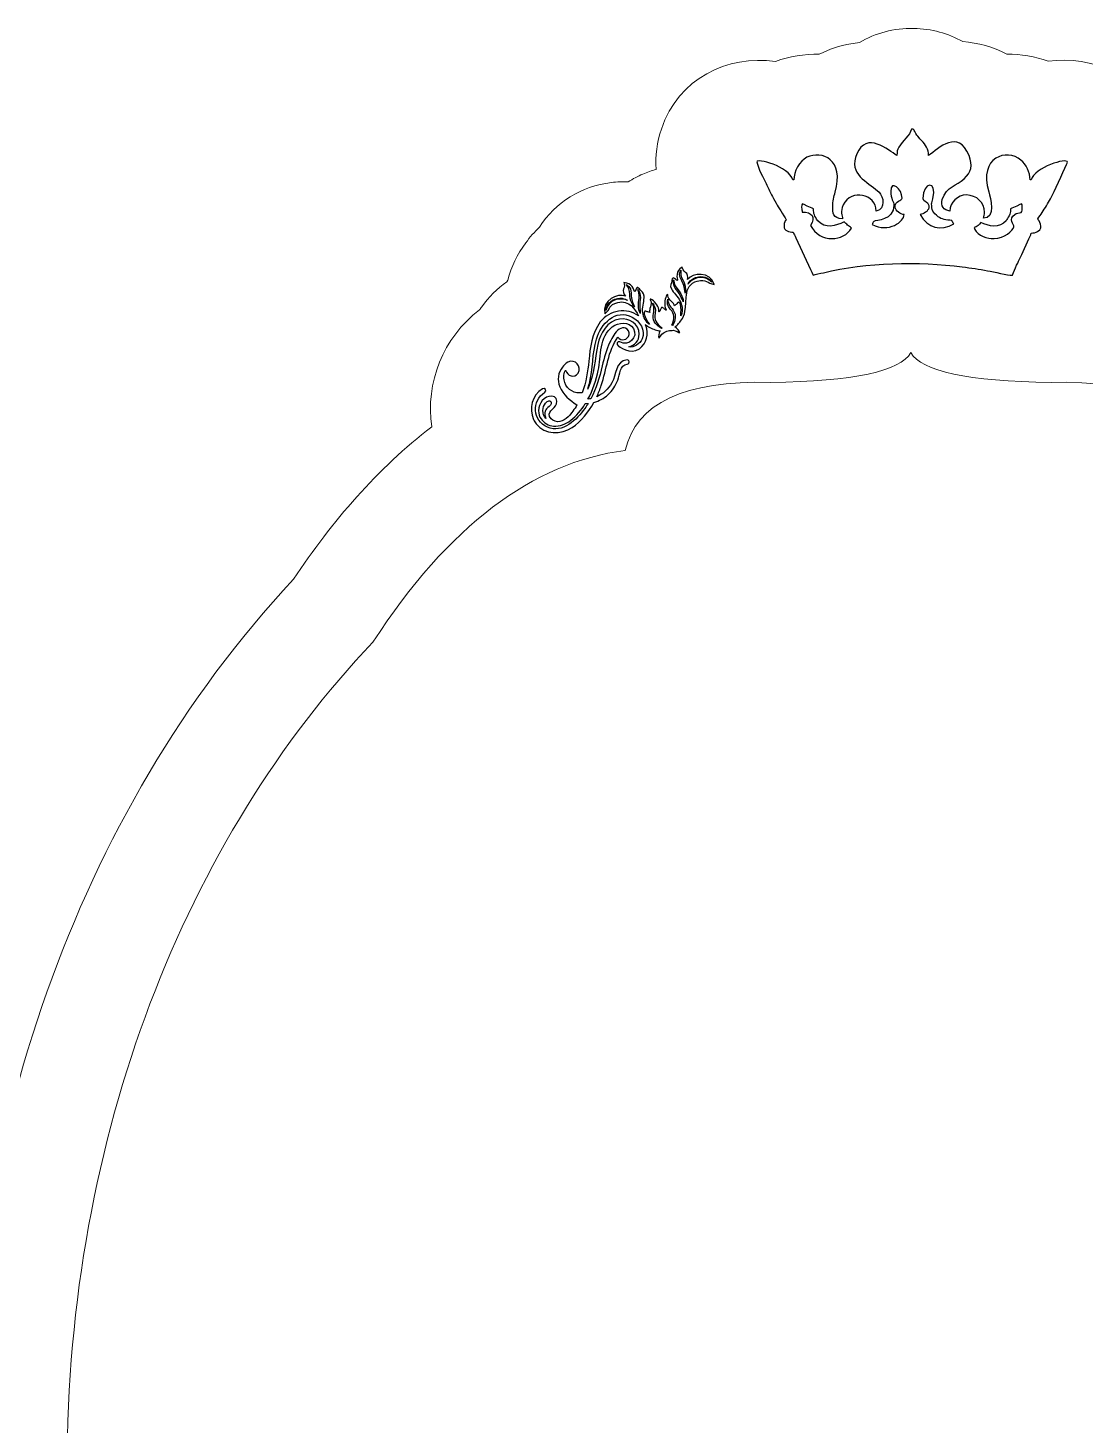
# Model space of a CAD drawing. Header units: millimetres. Extents: x -958 to 970, y -703 to 703.
# Drawn here: x -595.7 to -386.1, y 425.9 to 703 of the extents above; entities that cross this region are included whole.
import ezdxf

# ---------------------------------------------------------------- set-up
doc = ezdxf.new("R2010")
doc.units = ezdxf.units.MM
doc.header["$MEASUREMENT"] = 0
doc.layers.add('Camada 1', color=7, linetype='Continuous')

msp = doc.modelspace()

# ---------------------------------------------------------------- linework, layer by layer
at = {"layer": 'Camada 1', "color": 250, "lineweight": 9}
msp.add_open_spline([(-369.5675, 676.3419), (-369.5675, 679.3761), (-370.2511, 682.3744), (-371.5682, 685.1083), (-371.5682, 685.1083), (-375.7132, 693.7123), (-384.518, 697.5441), (-393.3531, 696.3727), (-393.3531, 696.3727), (-395.9829, 697.3136), (-398.7722, 697.8021), (-401.585, 697.7992), (-401.585, 697.7992), (-404.2882, 699.221), (-407.2438, 700.064), (-410.298, 700.2931), (-410.298, 700.2931), (-413.193, 701.9126), (-416.5137, 702.8288), (-420.0494, 702.9074), (-420.0494, 702.9074), (-423.9742, 702.9945), (-427.6673, 701.9761), (-430.8079, 700.1008), (-430.8079, 700.1008), (-431.3608, 700.0421), (-431.9223, 699.9633), (-432.4931, 699.8635), (-432.4931, 699.8635), (-434.7286, 699.4727), (-436.8305, 698.7658), (-438.7659, 697.7873), (-438.7659, 697.7873), (-441.7189, 697.8394), (-444.6771, 697.3587), (-447.4647, 696.3668), (-447.4647, 696.3668), (-457.0694, 697.6423), (-466.6677, 693.0106), (-470.0966, 682.9402), (-470.0966, 682.9402), (-470.9759, 680.3577), (-471.3167, 677.6306), (-471.1092, 674.9275), (-471.1092, 674.9275), (-471.9979, 674.6822), (-472.8829, 674.3742), (-473.7607, 674.003), (-473.7607, 674.003), (-474.7747, 673.5742), (-475.753, 673.0598), (-476.687, 672.4709), (-476.687, 672.4709), (-477.7894, 672.5141), (-478.8926, 672.4706), (-479.9835, 672.3353), (-479.9835, 672.3353), (-486.0485, 671.5828), (-491.0754, 668.43), (-494.259, 663.4689), (-494.259, 663.4689), (-495.2504, 662.5314), (-496.1643, 661.5017), (-496.9839, 660.3861), (-496.9839, 660.3861), (-498.6464, 658.1231), (-499.8507, 655.6091), (-500.5732, 652.9729), (-500.5732, 652.9729), (-500.5732, 652.9729), (-500.7471, 652.644), (-500.7471, 652.644), (-500.7471, 652.644), (-502.6476, 651.2585), (-504.3241, 649.5851), (-505.72, 647.6814), (-505.72, 647.6814), (-505.8722, 647.481), (-506.0209, 647.2786), (-506.166, 647.0743), (-506.166, 647.0743), (-513.4087, 641.5352), (-516.901, 632.6186), (-515.6378, 623.8618), (-515.6378, 623.8618), (-526.3763, 615.6974), (-535.439, 605.053), (-543.0437, 593.6354), (-543.0437, 593.6354), (-586.9197, 546.6562), (-607.9472, 481.0162), (-607.9472, 417.4467), (-607.9472, 417.4467), (-607.9472, 335.3991), (-572.0964, 286.9497), (-643.6089, 209.1691), (-643.6089, 209.1691), (-644.0917, 208.644), (-644.5773, 208.1222), (-645.0658, 207.6037), (-645.0658, 207.6037), (-698.8858, 173.1726), (-761.6648, 155.378), (-825.5472, 156.4467), (-825.5472, 156.4467), (-825.5472, 156.4467), (-825.5472, 148.2175), (-825.5472, 148.2175), (-825.5472, 148.2175), (-840.8712, 138.5012), (-851.6126, 116.7991), (-854.9917, 98.7461), (-854.9917, 98.7461), (-859.9591, 72.202), (-845.6677, 50.5786), (-836.4491, 26.7588), (-836.4491, 26.7588), (-816.9107, -23.7276), (-809.8025, -63.3314), (-815.1236, -92.0538), (-815.1236, -92.0538), (-818.1042, -108.1426), (-826.4255, -119.287), (-829.2031, -136.2076), (-829.2031, -136.2076), (-831.6355, -151.0264), (-830.8139, -167.4188), (-826.7381, -185.3841), (-826.7381, -185.3841), (-826.1857, -187.8215), (-825.2687, -190.7228), (-824.5893, -193.4698), (-824.5893, -193.4698), (-822.9234, -200.2034), (-824.0216, -202.5325), (-825.799, -209.1198), (-825.799, -209.1198), (-826.1272, -210.3359), (-826.4444, -211.507), (-826.6889, -212.5865), (-826.6889, -212.5865), (-830.7645, -230.5516), (-831.5861, -246.9442), (-829.1538, -261.763), (-829.1538, -261.763), (-826.3763, -278.6836), (-818.0253, -289.8226), (-815.0743, -305.9169), (-815.0743, -305.9169), (-809.7712, -334.8353), (-799.3298, -365.3297), (-818.7078, -413.672), (-818.7078, -413.672), (-824.165, -427.2859), (-843.9918, -452.4058), (-858.944, -476.3534), (-858.944, -476.3534), (-879.3514, -509.039), (-887.4871, -546.9063), (-844.836, -566.999), (-844.836, -566.999), (-843.4724, -567.6414), (-841.2533, -568.4309), (-838.3694, -569.0226), (-838.3694, -569.0226), (-838.3694, -569.0226), (-820.6708, -569.0226), (-820.6708, -569.0226), (-820.6708, -569.0226), (-804.462, -565.8743), (-783.4985, -553.1394), (-766.7111, -514.6646), (-766.7111, -514.6646), (-742.3661, -447.7868), (-734.5491, -360.8887), (-743.2595, -253.9704), (-743.2595, -253.9704), (-745.1186, -231.1412), (-746.7593, -211.3109), (-745.8449, -188.02), (-745.8449, -188.02), (-745.1482, -170.2844), (-743.4477, -151.7402), (-740.7475, -135.7295), (-740.7475, -135.7295), (-734.6239, -99.4156), (-726.9609, -82.9688), (-729.4726, -42.048), (-729.4726, -42.048), (-730.9421, -18.109), (-735.2182, 7.0376), (-741.3188, 32.4467), (-741.3188, 32.4467), (-741.3188, 32.4467), (-725.5472, 32.4467), (-725.5472, 32.4467), (-725.5472, 32.4467), (-725.5472, 32.4467), (-725.5472, 38.4467), (-725.5472, 38.4467), (-725.5472, 38.4467), (-725.5472, 38.4467), (-695.5472, 38.4467), (-695.5472, 38.4467), (-695.5472, 38.4467), (-695.5472, 38.4467), (-695.5472, 32.4467), (-695.5472, 32.4467), (-695.5472, 32.4467), (-695.5472, 32.4467), (-573.0472, 32.4467), (-573.0472, 32.4467), (-573.0472, 32.4467), (-573.0472, 32.4467), (-573.0472, 38.4467), (-573.0472, 38.4467), (-573.0472, 38.4467), (-573.0472, 38.4467), (-543.0472, 38.4467), (-543.0472, 38.4467), (-543.0472, 38.4467), (-543.0472, 38.4467), (-543.0472, 32.4467), (-543.0472, 32.4467), (-543.0472, 32.4467), (-543.0472, 32.4467), (-298.0472, 32.4467), (-298.0472, 32.4467), (-298.0472, 32.4467), (-298.0472, 32.4467), (-298.0472, 38.4467), (-298.0472, 38.4467), (-298.0472, 38.4467), (-298.0472, 38.4467), (-268.0472, 38.4467), (-268.0472, 38.4467), (-268.0472, 38.4467), (-268.0472, 38.4467), (-268.0472, 32.4467), (-268.0472, 32.4467), (-268.0472, 32.4467), (-268.0472, 32.4467), (-145.5472, 32.4467), (-145.5472, 32.4467), (-145.5472, 32.4467), (-145.5472, 32.4467), (-145.5472, 38.4467), (-145.5472, 38.4467), (-145.5472, 38.4467), (-145.5472, 38.4467), (-115.5472, 38.4467), (-115.5472, 38.4467), (-115.5472, 38.4467), (-115.5472, 38.4467), (-115.5472, 32.4467), (-115.5472, 32.4467), (-115.5472, 32.4467), (-115.5472, 32.4467), (-99.7756, 32.4467), (-99.7756, 32.4467), (-99.7756, 32.4467), (-105.8762, 7.0376), (-110.1523, -18.109), (-111.6218, -42.048), (-111.6218, -42.048), (-114.1335, -82.9688), (-106.4705, -99.4156), (-100.3469, -135.7295), (-100.3469, -135.7295), (-97.6467, -151.7402), (-95.9462, -170.2844), (-95.2495, -188.02), (-95.2495, -188.02), (-94.3351, -211.3109), (-95.9758, -231.1412), (-97.8349, -253.9704), (-97.8349, -253.9704), (-106.5453, -360.8887), (-98.7283, -447.7868), (-74.3833, -514.6646), (-74.3833, -514.6646), (-45.6459, -580.5272), (-4.6712, -570.9621), (3.7416, -566.999), (3.7416, -566.999), (46.3927, -546.9063), (38.257, -509.039), (17.8496, -476.3534), (17.8496, -476.3534), (2.8974, -452.4058), (-16.9294, -427.2859), (-22.3866, -413.672), (-22.3866, -413.672), (-41.7646, -365.3297), (-31.3232, -334.8353), (-26.0201, -305.9169), (-26.0201, -305.9169), (-23.0691, -289.8226), (-14.7181, -278.6836), (-11.9406, -261.763), (-11.9406, -261.763), (-9.5083, -246.9442), (-10.3299, -230.5516), (-14.4055, -212.5865), (-14.4055, -212.5865), (-14.65, -211.507), (-14.9672, -210.3359), (-15.2954, -209.1198), (-15.2954, -209.1198), (-17.0728, -202.5325), (-18.171, -200.2034), (-16.5051, -193.4698), (-16.5051, -193.4698), (-15.8257, -190.7228), (-14.9087, -187.8215), (-14.3563, -185.3841), (-14.3563, -185.3841), (-10.2805, -167.4188), (-9.4589, -151.0264), (-11.8913, -136.2076), (-11.8913, -136.2076), (-14.6689, -119.287), (-22.9902, -108.1426), (-25.9708, -92.0538), (-25.9708, -92.0538), (-31.2919, -63.3314), (-24.1837, -23.7276), (-4.6453, 26.7588), (-4.6453, 26.7588), (4.5733, 50.5786), (18.8647, 72.202), (13.8973, 98.7461), (13.8973, 98.7461), (10.5182, 116.7991), (-0.2232, 138.5012), (-15.5472, 148.2175), (-15.5472, 148.2175), (-15.5472, 148.2175), (-15.5472, 156.4467), (-15.5472, 156.4467), (-15.5472, 156.4467), (-80.4123, 155.3616), (-144.1164, 173.7243), (-198.4517, 209.1691), (-198.4517, 209.1691), (-270.7355, 287.7888), (-233.1472, 334.9085), (-233.1472, 417.4467), (-233.1472, 417.4467), (-233.1472, 481.1996), (-254.3023, 547.0541), (-298.4419, 594.0532), (-298.4419, 594.0532), (-306.0917, 605.4667), (-315.2066, 616.0831), (-326.0035, 624.1901), (-326.0035, 624.1901), (-324.8733, 632.8409), (-328.3682, 641.6044), (-335.5204, 647.0743), (-335.5204, 647.0743), (-335.6655, 647.2786), (-335.8142, 647.481), (-335.9664, 647.6814), (-335.9664, 647.6814), (-337.3623, 649.5851), (-339.0388, 651.2585), (-340.9393, 652.644), (-340.9393, 652.644), (-340.9393, 652.644), (-341.1076, 652.9626), (-341.1076, 652.9626), (-341.1076, 652.9626), (-342.1944, 656.926), (-344.3595, 660.5685), (-347.4352, 663.481), (-347.4352, 663.481), (-350.6191, 668.4351), (-355.6428, 671.5834), (-361.7029, 672.3353), (-361.7029, 672.3353), (-362.7938, 672.4706), (-363.897, 672.5141), (-364.9994, 672.4709), (-364.9994, 672.4709), (-365.9334, 673.0598), (-366.9117, 673.5742), (-367.9257, 674.003), (-367.9257, 674.003), (-368.4943, 674.2434), (-369.0659, 674.4574), (-369.6396, 674.6449), (-369.6396, 674.6449), (-369.5892, 675.2302), (-369.5675, 675.7445), (-369.5675, 676.3419)], degree=3, knots=[0, 0, 0, 0, 0.01, 0.01, 0.01, 0.01, 0.02, 0.02, 0.02, 0.02, 0.03, 0.03, 0.03, 0.03, 0.04, 0.04, 0.04, 0.04, 0.05, 0.05, 0.05, 0.05, 0.06, 0.06, 0.06, 0.06, 0.07, 0.07, 0.07, 0.07, 0.08, 0.08, 0.08, 0.08, 0.09, 0.09, 0.09, 0.09, 0.1, 0.1, 0.1, 0.1, 0.11, 0.11, 0.11, 0.11, 0.12, 0.12, 0.12, 0.12, 0.13, 0.13, 0.13, 0.13, 0.14, 0.14, 0.14, 0.14, 0.15, 0.15, 0.15, 0.15, 0.16, 0.16, 0.16, 0.16, 0.17, 0.17, 0.17, 0.17, 0.18, 0.18, 0.18, 0.18, 0.19, 0.19, 0.19, 0.19, 0.2, 0.2, 0.2, 0.2, 0.21, 0.21, 0.21, 0.21, 0.22, 0.22, 0.22, 0.22, 0.23, 0.23, 0.23, 0.23, 0.24, 0.24, 0.24, 0.24, 0.25, 0.25, 0.25, 0.25, 0.26, 0.26, 0.26, 0.26, 0.27, 0.27, 0.27, 0.27, 0.28, 0.28, 0.28, 0.28, 0.29, 0.29, 0.29, 0.29, 0.3, 0.3, 0.3, 0.3, 0.31, 0.31, 0.31, 0.31, 0.32, 0.32, 0.32, 0.32, 0.33, 0.33, 0.33, 0.33, 0.34, 0.34, 0.34, 0.34, 0.35, 0.35, 0.35, 0.35, 0.36, 0.36, 0.36, 0.36, 0.37, 0.37, 0.37, 0.37, 0.38, 0.38, 0.38, 0.38, 0.39, 0.39, 0.39, 0.39, 0.4, 0.4, 0.4, 0.4, 0.41, 0.41, 0.41, 0.41, 0.42, 0.42, 0.42, 0.42, 0.43, 0.43, 0.43, 0.43, 0.44, 0.44, 0.44, 0.44, 0.45, 0.45, 0.45, 0.45, 0.46, 0.46, 0.46, 0.46, 0.47, 0.47, 0.47, 0.47, 0.48, 0.48, 0.48, 0.48, 0.49, 0.49, 0.49, 0.49, 0.5, 0.5, 0.5, 0.5, 0.51, 0.51, 0.51, 0.51, 0.52, 0.52, 0.52, 0.52, 0.53, 0.53, 0.53, 0.53, 0.54, 0.54, 0.54, 0.54, 0.55, 0.55, 0.55, 0.55, 0.56, 0.56, 0.56, 0.56, 0.57, 0.57, 0.57, 0.57, 0.58, 0.58, 0.58, 0.58, 0.59, 0.59, 0.59, 0.59, 0.6, 0.6, 0.6, 0.6, 0.61, 0.61, 0.61, 0.61, 0.62, 0.62, 0.62, 0.62, 0.63, 0.63, 0.63, 0.63, 0.64, 0.64, 0.64, 0.64, 0.65, 0.65, 0.65, 0.65, 0.66, 0.66, 0.66, 0.66, 0.67, 0.67, 0.67, 0.67, 0.68, 0.68, 0.68, 0.68, 0.69, 0.69, 0.69, 0.69, 0.7, 0.7, 0.7, 0.7, 0.71, 0.71, 0.71, 0.71, 0.72, 0.72, 0.72, 0.72, 0.73, 0.73, 0.73, 0.73, 0.74, 0.74, 0.74, 0.74, 0.75, 0.75, 0.75, 0.75, 0.76, 0.76, 0.76, 0.76, 0.77, 0.77, 0.77, 0.77, 0.78, 0.78, 0.78, 0.78, 0.79, 0.79, 0.79, 0.79, 0.8, 0.8, 0.8, 0.8, 0.81, 0.81, 0.81, 0.81, 0.82, 0.82, 0.82, 0.82, 0.83, 0.83, 0.83, 0.83, 0.84, 0.84, 0.84, 0.84, 0.85, 0.85, 0.85, 0.85, 0.86, 0.86, 0.86, 0.86, 0.87, 0.87, 0.87, 0.87, 0.88, 0.88, 0.88, 0.88, 0.89, 0.89, 0.89, 0.89, 0.9, 0.9, 0.9, 0.9, 0.91, 0.91, 0.91, 0.91, 0.92, 0.92, 0.92, 0.92, 0.93, 0.93, 0.93, 0.93, 0.94, 0.94, 0.94, 0.94, 0.95, 0.95, 0.95, 0.95, 0.96, 0.96, 0.96, 0.96, 0.97, 0.97, 0.97, 0.97, 0.98, 0.98, 0.98, 0.98, 1, 1, 1, 1], dxfattribs=at)
at = {"layer": 'Camada 1', "color": 114}
for points, knots in [([(-389.5675, 676.3419), (-389.5791, 676.2142), (-389.6183, 676.1233), (-389.7344, 675.8871), (-389.7344, 675.8871), (-390.5562, 674.2155), (-392.0974, 670.5065), (-392.9382, 669.1248), (-392.9382, 669.1248), (-393.2149, 668.67), (-393.45, 668.2233), (-393.7125, 667.7414), (-393.7125, 667.7414), (-394.2849, 666.6907), (-394.8264, 666.0299), (-395.4239, 665.1376), (-395.4239, 665.1376), (-395.3238, 664.7627), (-394.0819, 663.4938), (-395.4626, 662.6077), (-395.4626, 662.6077), (-395.8182, 662.3795), (-396.3282, 662.3613), (-396.7596, 662.2608), (-396.7596, 662.2608), (-396.7966, 661.8163), (-397.0265, 661.5395), (-397.2062, 661.1662), (-397.2062, 661.1662), (-397.2062, 661.1662), (-398.6234, 658.0627), (-398.6234, 658.0627), (-398.6234, 658.0627), (-398.7702, 657.7001), (-398.9631, 657.3753), (-399.1214, 657.0195), (-399.1214, 657.0195), (-399.3557, 656.4928), (-400.4281, 654.3023), (-400.4584, 653.9385), (-400.4584, 653.9385), (-401.3779, 653.9385), (-404.1656, 654.642), (-405.4035, 654.8498), (-405.4035, 654.8498), (-407.0795, 655.1312), (-408.6501, 655.3838), (-410.4056, 655.6014), (-410.4056, 655.6014), (-419.0286, 656.6702), (-429.4647, 656.5914), (-437.9601, 654.4523), (-437.9601, 654.4523), (-438.4288, 654.3343), (-439.6709, 654.1036), (-440.0149, 653.9385), (-440.0149, 653.9385), (-440.1073, 654.3351), (-440.365, 654.7147), (-440.5142, 655.0831), (-440.5142, 655.0831), (-440.5142, 655.0831), (-443.4488, 661.3954), (-443.4488, 661.3954), (-443.4488, 661.3954), (-443.6197, 661.8091), (-443.8193, 662.0377), (-443.9191, 662.4662), (-443.9191, 662.4662), (-444.7226, 662.4662), (-445.7685, 662.7632), (-445.7685, 663.6992), (-445.7685, 663.6992), (-445.7685, 665.3913), (-444.8176, 664.3017), (-445.7898, 665.7328), (-445.7898, 665.7328), (-446.8075, 667.2309), (-447.0266, 667.7576), (-447.8828, 669.1879), (-447.8828, 669.1879), (-448.4169, 670.0801), (-448.8615, 671.2262), (-449.3303, 672.1585), (-449.3303, 672.1585), (-449.7949, 673.0826), (-450.9208, 675.2399), (-451.1662, 676.4455), (-451.1662, 676.4455), (-451.3055, 677.1303), (-444.7652, 675.6264), (-444.0219, 672.8434), (-444.0219, 672.8434), (-444.0219, 672.8434), (-443.8164, 672.8434), (-443.8164, 672.8434), (-443.8164, 672.8434), (-443.8164, 674.4929), (-442.7364, 676.576), (-441.2152, 677.3315), (-441.2152, 677.3315), (-438.2718, 678.7936), (-433.7203, 676.9082), (-435.6332, 670.4139), (-435.6332, 670.4139), (-435.8495, 669.6795), (-436.1106, 668.4805), (-436.1106, 667.6034), (-436.1106, 667.6034), (-436.1106, 666.3435), (-436.0881, 665.1806), (-434.1585, 665.1376), (-434.1585, 665.1376), (-434.1735, 665.8134), (-434.6665, 666.5191), (-434.0251, 667.8811), (-434.0251, 667.8811), (-432.4644, 671.1952), (-427.4801, 670.028), (-427.4801, 666.6788), (-427.4801, 666.6788), (-425.5288, 667.1333), (-426.0452, 669.5266), (-426.9216, 670.4223), (-426.9216, 670.4223), (-426.9364, 670.4374), (-426.959, 670.4578), (-426.9742, 670.4724), (-426.9742, 670.4724), (-426.9742, 670.4724), (-427.2466, 670.7138), (-427.2466, 670.7138), (-427.2466, 670.7138), (-429.1015, 672.4464), (-433.0901, 673.9196), (-431.328, 678.0269), (-431.328, 678.0269), (-429.3936, 682.5354), (-425.0917, 678.8251), (-423.3703, 677.6723), (-423.3703, 677.6723), (-423.3703, 678.4878), (-423.3044, 678.8025), (-422.9942, 679.3511), (-422.9942, 679.3511), (-422.2714, 680.6295), (-420.7874, 681.6509), (-420.4935, 682.9123), (-420.4935, 682.9123), (-419.9712, 682.9007), (-420.018, 682.822), (-419.8387, 682.4369), (-419.8387, 682.4369), (-419.5388, 681.7929), (-419.3516, 681.6924), (-418.938, 681.18), (-418.938, 681.18), (-418.737, 680.9311), (-418.7107, 680.8673), (-418.4649, 680.6256), (-418.4649, 680.6256), (-417.6446, 679.819), (-417.1029, 678.9371), (-417.1029, 677.6723), (-417.1029, 677.6723), (-415.1154, 679.1286), (-411.1855, 682.9825), (-409.072, 677.6893), (-409.072, 677.6893), (-408.2885, 675.7273), (-408.6496, 674.3717), (-410.0376, 673.0728), (-410.0376, 673.0728), (-411.508, 671.6968), (-413.5301, 671.5858), (-414.3697, 668.9786), (-414.3697, 668.9786), (-414.7826, 667.6967), (-414.0464, 666.775), (-412.8905, 666.6788), (-412.8905, 666.6788), (-412.8905, 668.365), (-411.2928, 669.8638), (-409.6026, 669.8638), (-409.6026, 669.8638), (-407.5332, 669.8638), (-406.0066, 668.288), (-406.0066, 666.4733), (-406.0066, 666.4733), (-406.0066, 666.0247), (-406.1763, 665.6703), (-406.2121, 665.2403), (-406.2121, 665.2403), (-403.7675, 665.2403), (-404.8019, 669.2593), (-405.1725, 670.4925), (-405.1725, 670.4925), (-407.2517, 677.4108), (-401.5242, 679.1939), (-398.7806, 676.7816), (-398.7806, 676.7816), (-397.7796, 675.9013), (-396.9651, 674.3592), (-396.9651, 672.8434), (-396.9651, 672.8434), (-396.9651, 672.8434), (-396.7596, 672.8434), (-396.7596, 672.8434), (-396.7596, 672.8434), (-396.0967, 675.3255), (-389.5675, 677.3534), (-389.5675, 676.3419)], [0, 0, 0, 0, 0.01851852, 0.01851852, 0.01851852, 0.01851852, 0.03703704, 0.03703704, 0.03703704, 0.03703704, 0.05555556, 0.05555556, 0.05555556, 0.05555556, 0.07407407, 0.07407407, 0.07407407, 0.07407407, 0.09259259, 0.09259259, 0.09259259, 0.09259259, 0.11111111, 0.11111111, 0.11111111, 0.11111111, 0.12962963, 0.12962963, 0.12962963, 0.12962963, 0.14814815, 0.14814815, 0.14814815, 0.14814815, 0.16666667, 0.16666667, 0.16666667, 0.16666667, 0.18518519, 0.18518519, 0.18518519, 0.18518519, 0.2037037, 0.2037037, 0.2037037, 0.2037037, 0.22222222, 0.22222222, 0.22222222, 0.22222222, 0.24074074, 0.24074074, 0.24074074, 0.24074074, 0.25925926, 0.25925926, 0.25925926, 0.25925926, 0.27777778, 0.27777778, 0.27777778, 0.27777778, 0.2962963, 0.2962963, 0.2962963, 0.2962963, 0.31481481, 0.31481481, 0.31481481, 0.31481481, 0.33333333, 0.33333333, 0.33333333, 0.33333333, 0.35185185, 0.35185185, 0.35185185, 0.35185185, 0.37037037, 0.37037037, 0.37037037, 0.37037037, 0.38888889, 0.38888889, 0.38888889, 0.38888889, 0.40740741, 0.40740741, 0.40740741, 0.40740741, 0.42592593, 0.42592593, 0.42592593, 0.42592593, 0.44444444, 0.44444444, 0.44444444, 0.44444444, 0.46296296, 0.46296296, 0.46296296, 0.46296296, 0.48148148, 0.48148148, 0.48148148, 0.48148148, 0.5, 0.5, 0.5, 0.5, 0.51851852, 0.51851852, 0.51851852, 0.51851852, 0.53703704, 0.53703704, 0.53703704, 0.53703704, 0.55555556, 0.55555556, 0.55555556, 0.55555556, 0.57407407, 0.57407407, 0.57407407, 0.57407407, 0.59259259, 0.59259259, 0.59259259, 0.59259259, 0.61111111, 0.61111111, 0.61111111, 0.61111111, 0.62962963, 0.62962963, 0.62962963, 0.62962963, 0.64814815, 0.64814815, 0.64814815, 0.64814815, 0.66666667, 0.66666667, 0.66666667, 0.66666667, 0.68518519, 0.68518519, 0.68518519, 0.68518519, 0.7037037, 0.7037037, 0.7037037, 0.7037037, 0.72222222, 0.72222222, 0.72222222, 0.72222222, 0.74074074, 0.74074074, 0.74074074, 0.74074074, 0.75925926, 0.75925926, 0.75925926, 0.75925926, 0.77777778, 0.77777778, 0.77777778, 0.77777778, 0.7962963, 0.7962963, 0.7962963, 0.7962963, 0.81481481, 0.81481481, 0.81481481, 0.81481481, 0.83333333, 0.83333333, 0.83333333, 0.83333333, 0.85185185, 0.85185185, 0.85185185, 0.85185185, 0.87037037, 0.87037037, 0.87037037, 0.87037037, 0.88888889, 0.88888889, 0.88888889, 0.88888889, 0.90740741, 0.90740741, 0.90740741, 0.90740741, 0.92592593, 0.92592593, 0.92592593, 0.92592593, 0.94444444, 0.94444444, 0.94444444, 0.94444444, 0.96296296, 0.96296296, 0.96296296, 0.96296296, 1, 1, 1, 1]), ([(-424.6032, 670.583), (-424.6032, 673.0453), (-422.3429, 671.0031), (-422.3429, 669.2474), (-422.3429, 669.2474), (-422.3429, 668.7566), (-423.8484, 668.661), (-423.717, 667.4409), (-423.717, 667.4409), (-423.6357, 666.6862), (-422.685, 666.0222), (-421.9319, 665.9595), (-421.9319, 665.9595), (-421.9612, 664.6451), (-424.9771, 662.2481), (-428.3021, 664.0074), (-428.3021, 664.0074), (-428.2539, 664.1877), (-428.1017, 664.4929), (-427.9672, 664.5972), (-427.9672, 664.5972), (-427.5579, 664.9148), (-423.9868, 664.8018), (-423.9868, 667.8089), (-423.9868, 667.8089), (-423.9868, 668.5531), (-424.6032, 669.1194), (-424.6032, 670.583)], [0, 0, 0, 0, 0.125, 0.125, 0.125, 0.125, 0.25, 0.25, 0.25, 0.25, 0.375, 0.375, 0.375, 0.375, 0.5, 0.5, 0.5, 0.5, 0.625, 0.625, 0.625, 0.625, 0.75, 0.75, 0.75, 0.75, 1, 1, 1, 1]), ([(-416.4865, 668.1171), (-416.4865, 666.8795), (-416.2647, 666.3467), (-415.1672, 665.5322), (-415.1672, 665.5322), (-414.5416, 665.0678), (-413.5658, 664.8294), (-412.4794, 664.8294), (-412.4794, 664.8294), (-412.3955, 664.515), (-412.2282, 664.3486), (-412.0685, 664.1102), (-412.0685, 664.1102), (-414.6284, 662.7556), (-417.3007, 663.2264), (-418.7469, 665.9595), (-418.7469, 665.9595), (-418.0431, 666.1235), (-417.1928, 666.5631), (-417.0499, 667.3515), (-417.0499, 667.3515), (-416.8339, 668.5439), (-418.2331, 668.637), (-418.2331, 669.1446), (-418.2331, 669.1446), (-418.2331, 672.5), (-415.3295, 672.998), (-416.2192, 669.0828), (-416.2192, 669.0828), (-416.3049, 668.7055), (-416.4865, 668.3962), (-416.4865, 668.1171)], [0, 0, 0, 0, 0.11111111, 0.11111111, 0.11111111, 0.11111111, 0.22222222, 0.22222222, 0.22222222, 0.22222222, 0.33333333, 0.33333333, 0.33333333, 0.33333333, 0.44444444, 0.44444444, 0.44444444, 0.44444444, 0.55555556, 0.55555556, 0.55555556, 0.55555556, 0.66666667, 0.66666667, 0.66666667, 0.66666667, 0.77777778, 0.77777778, 0.77777778, 0.77777778, 1, 1, 1, 1]), ([(-442.2753, 667.398), (-442.2753, 668.4008), (-442.1489, 668.1612), (-441.1794, 667.6719), (-441.1794, 667.6719), (-440.7394, 667.4498), (-440.3076, 667.299), (-439.9122, 667.0897), (-439.9122, 667.0897), (-439.9122, 666.1297), (-439.7668, 665.6709), (-439.0506, 664.7662), (-439.0506, 664.7662), (-437.7227, 663.0891), (-435.407, 663.6974), (-433.8502, 664.5211), (-433.8502, 664.5211), (-433.5493, 664.3196), (-433.4317, 664.1239), (-433.1567, 663.8789), (-433.1567, 663.8789), (-432.8738, 663.6268), (-432.6147, 663.5651), (-432.4118, 663.2882), (-432.4118, 663.2882), (-433.8332, 660.602), (-438.6549, 660.2609), (-440.5286, 663.8019), (-440.5286, 663.8019), (-439.3957, 665.4938), (-440.2035, 666.4733), (-442.1725, 666.4733), (-442.1725, 666.4733), (-442.1829, 666.9379), (-442.2753, 666.8816), (-442.2753, 667.398)], [0, 0, 0, 0, 0.1, 0.1, 0.1, 0.1, 0.2, 0.2, 0.2, 0.2, 0.3, 0.3, 0.3, 0.3, 0.4, 0.4, 0.4, 0.4, 0.5, 0.5, 0.5, 0.5, 0.6, 0.6, 0.6, 0.6, 0.7, 0.7, 0.7, 0.7, 0.8, 0.8, 0.8, 0.8, 1, 1, 1, 1]), ([(-398.7118, 666.3705), (-399.1432, 666.27), (-399.6532, 666.2518), (-400.0088, 666.0236), (-400.0088, 666.0236), (-401.3918, 665.1359), (-400.1036, 663.9584), (-400.1909, 663.5373), (-400.1909, 663.5373), (-400.3421, 662.8087), (-402.138, 661.2333), (-404.0544, 661.2333), (-404.0544, 661.2333), (-404.0544, 661.2333), (-404.6709, 661.2333), (-404.6709, 661.2333), (-404.6709, 661.2333), (-405.9362, 661.2333), (-407.9719, 662.3139), (-408.0615, 663.3909), (-408.0615, 663.3909), (-407.4692, 663.5289), (-407.0186, 663.9811), (-406.7258, 664.4184), (-406.7258, 664.4184), (-405.217, 663.62), (-402.9786, 663.1904), (-401.7309, 664.7662), (-401.7309, 664.7662), (-401.4684, 665.0978), (-401.3437, 665.3222), (-401.1414, 665.7179), (-401.1414, 665.7179), (-400.8241, 666.3386), (-400.8694, 666.2181), (-400.8694, 667.0897), (-400.8694, 667.0897), (-400.4739, 667.299), (-400.0422, 667.4498), (-399.6021, 667.6719), (-399.6021, 667.6719), (-398.6326, 668.1612), (-398.5063, 668.4008), (-398.5063, 667.398), (-398.5063, 667.398), (-398.5063, 667.0046), (-398.5853, 666.6256), (-398.7118, 666.3705)], [0, 0, 0, 0, 0.07692308, 0.07692308, 0.07692308, 0.07692308, 0.15384615, 0.15384615, 0.15384615, 0.15384615, 0.23076923, 0.23076923, 0.23076923, 0.23076923, 0.30769231, 0.30769231, 0.30769231, 0.30769231, 0.38461538, 0.38461538, 0.38461538, 0.38461538, 0.46153846, 0.46153846, 0.46153846, 0.46153846, 0.53846154, 0.53846154, 0.53846154, 0.53846154, 0.61538462, 0.61538462, 0.61538462, 0.61538462, 0.69230769, 0.69230769, 0.69230769, 0.69230769, 0.76923077, 0.76923077, 0.76923077, 0.76923077, 0.84615385, 0.84615385, 0.84615385, 0.84615385, 1, 1, 1, 1]), ([(-465.9314, 645.3844), (-466.1343, 645.0336), (-466.3784, 644.6882), (-466.6636, 644.3723), (-466.6636, 644.3723), (-466.911, 644.0985), (-467.1559, 643.8812), (-467.3978, 643.6992), (-467.3978, 643.6992), (-466.9477, 643.3826), (-466.4579, 642.9187), (-466.4474, 642.5551), (-466.4474, 642.5551), (-466.5286, 642.5231), (-467.3331, 643.0098), (-467.6997, 643.0172), (-467.6997, 643.0172), (-468.0516, 643.0248), (-468.4013, 642.9793), (-468.7721, 642.9373), (-468.7721, 642.9373), (-469.1145, 642.7881), (-469.4405, 642.6526), (-469.7415, 642.4701), (-469.7415, 642.4701), (-470.0547, 642.2806), (-470.5083, 641.4567), (-470.5947, 641.4438), (-470.5947, 641.4438), (-470.7673, 641.7639), (-470.5751, 642.4107), (-470.3439, 642.9098), (-470.3439, 642.9098), (-470.6441, 642.9465), (-470.9649, 643.0123), (-471.316, 643.1256), (-471.316, 643.1256), (-472.0972, 643.3779), (-472.7582, 643.7447), (-473.2995, 644.1927), (-473.2995, 644.1927), (-473.2659, 644.1181), (-473.2319, 644.044), (-473.2012, 643.9653), (-473.2012, 643.9653), (-472.5438, 642.275), (-472.9697, 640.4784), (-474.435, 639.3776), (-474.435, 639.3776), (-476.2573, 638.0087), (-478.5802, 639.9101), (-478.6759, 639.9604), (-478.6759, 639.9604), (-479.1545, 640.2134), (-478.7779, 640.9629), (-478.2992, 640.711), (-478.2992, 640.711), (-476.579, 639.8048), (-474.6386, 641.6152), (-475.6247, 643.3568), (-475.6247, 643.3568), (-476.505, 644.9112), (-478.6186, 644.5829), (-479.8155, 643.7131), (-479.8155, 643.7131), (-482.3928, 641.8405), (-482.0708, 637.8333), (-482.6065, 635.0595), (-482.6065, 635.0595), (-482.9646, 633.2036), (-483.6682, 631.1831), (-484.672, 629.3543), (-484.672, 629.3543), (-484.4674, 629.3801), (-484.2661, 629.4149), (-484.0673, 629.46), (-484.0673, 629.46), (-482.9993, 631.4959), (-482.3484, 633.7021), (-481.818, 635.9673), (-481.818, 635.9673), (-481.4439, 637.566), (-481.0223, 639.1723), (-480.2932, 640.6508), (-480.2932, 640.6508), (-479.8382, 641.5725), (-479.3448, 642.6791), (-478.444, 643.2551), (-478.444, 643.2551), (-478.0709, 643.4926), (-477.5909, 643.6031), (-477.18, 643.4393), (-477.18, 643.4393), (-476.6947, 643.2457), (-476.4075, 642.6744), (-476.5023, 642.1599), (-476.5023, 642.1599), (-476.7013, 641.0828), (-478.0868, 640.769), (-478.7119, 641.6709), (-478.7119, 641.6709), (-480.7147, 638.9086), (-480.9208, 635.2508), (-482.006, 632.0686), (-482.006, 632.0686), (-482.2576, 631.3296), (-482.5588, 630.5823), (-482.9056, 629.8454), (-482.9056, 629.8454), (-481.6688, 630.3948), (-480.6151, 631.339), (-479.8992, 632.5999), (-479.8992, 632.5999), (-479.0162, 634.1548), (-479.2325, 636.9632), (-476.884, 637.1469), (-476.884, 637.1469), (-476.3437, 637.1889), (-476.3018, 636.3508), (-476.8408, 636.3082), (-476.8408, 636.3082), (-478.3434, 636.1913), (-478.3299, 634.2343), (-478.7355, 633.1644), (-478.7355, 633.1644), (-479.1632, 632.0351), (-479.8095, 631.079), (-480.6924, 630.2548), (-480.6924, 630.2548), (-481.4882, 629.5119), (-482.4485, 629.0107), (-483.473, 628.7318), (-483.473, 628.7318), (-484.5546, 626.7651), (-485.9912, 624.9625), (-487.7944, 623.7519), (-487.7944, 623.7519), (-489.9715, 622.2892), (-493.218, 622.2606), (-494.9115, 624.4824), (-494.9115, 624.4824), (-495.0853, 624.7105), (-495.2346, 624.947), (-495.4205, 625.308), (-495.4205, 625.308), (-496.4589, 627.563), (-495.7412, 630.1069), (-493.6494, 631.4443), (-493.6494, 631.4443), (-493.1939, 631.7354), (-492.7409, 631.0288), (-493.1976, 630.7366), (-493.1976, 630.7366), (-495.9155, 628.9989), (-495.5785, 625.1317), (-492.6678, 623.8116), (-492.6678, 623.8116), (-489.7011, 622.4659), (-486.8149, 625.3583), (-485.2678, 627.5098), (-485.2678, 627.5098), (-485.0308, 627.8395), (-484.8096, 628.1753), (-484.6013, 628.517), (-484.6013, 628.517), (-484.7956, 628.495), (-484.9911, 628.4814), (-485.1867, 628.4742), (-485.1867, 628.4742), (-485.9933, 627.1898), (-486.9572, 626.04), (-488.0677, 625.1687), (-488.0677, 625.1687), (-489.0336, 624.4102), (-490.2528, 623.9112), (-491.4759, 624.0196), (-491.4759, 624.0196), (-492.456, 624.1061), (-493.3958, 624.656), (-493.947, 625.4564), (-493.947, 625.4564), (-494.2704, 625.9258), (-494.4603, 626.4814), (-494.4456, 627.0798), (-494.4456, 627.0798), (-494.4109, 628.5058), (-493.3677, 629.9898), (-491.8372, 629.98), (-491.8372, 629.98), (-491.005, 629.9744), (-490.7099, 629.1326), (-490.8878, 628.4538), (-490.8878, 628.4538), (-491.1777, 627.3513), (-493.18, 626.8562), (-491.9656, 625.469), (-491.9656, 625.469), (-491.5458, 624.9898), (-490.8474, 624.8124), (-490.2205, 624.9249), (-490.2205, 624.9249), (-489.5936, 625.0369), (-489.0348, 625.4052), (-488.5881, 625.8593), (-488.5881, 625.8593), (-487.8946, 626.5645), (-487.3176, 627.3701), (-486.8336, 628.2392), (-486.8336, 628.2392), (-488.2743, 629.1665), (-489.5424, 630.224), (-490.2477, 631.8402), (-490.2477, 631.8402), (-490.8094, 633.1274), (-490.5738, 634.6627), (-489.6853, 635.7194), (-489.6853, 635.7194), (-489.4241, 636.1183), (-489.0751, 636.4555), (-488.6357, 636.6886), (-488.6357, 636.6886), (-487.198, 637.4501), (-485.7586, 635.8675), (-486.61, 634.5289), (-486.61, 634.5289), (-487.354, 633.3587), (-488.7551, 634.0351), (-489.0883, 635.0871), (-489.0883, 635.0871), (-489.1111, 635.0459), (-489.1334, 635.0053), (-489.1535, 634.9673), (-489.1535, 634.9673), (-489.5268, 634.2573), (-489.4552, 633.379), (-489.2378, 632.6406), (-489.2378, 632.6406), (-488.7919, 631.126), (-487.2181, 630.4302), (-485.7688, 630.632), (-485.7688, 630.632), (-485.0536, 632.6719), (-484.6895, 634.8707), (-484.4818, 636.8934), (-484.4818, 636.8934), (-484.1969, 639.6618), (-483.9124, 642.3865), (-482.197, 644.6848), (-482.197, 644.6848), (-480.4657, 647.0043), (-476.8395, 647.5826), (-474.636, 645.8999), (-474.636, 645.8999), (-475.2546, 647.1213), (-476.5542, 649.1565), (-478.7277, 648.5636), (-478.7277, 648.5636), (-480.6536, 648.0394), (-480.11, 647.2374), (-481.2904, 646.3148), (-481.2904, 646.3148), (-481.9516, 648.9538), (-478.7474, 650.4757), (-477.2259, 649.7986), (-477.2259, 649.7986), (-477.5706, 650.2004), (-477.8155, 650.8272), (-477.5739, 651.2229), (-477.5739, 651.2229), (-477.3751, 651.5497), (-477.3798, 652.2785), (-477.5212, 652.4874), (-477.5212, 652.4874), (-477.2826, 652.517), (-476.5791, 652.3108), (-476.2298, 652.0294), (-476.2298, 652.0294), (-475.7064, 651.6082), (-475.5517, 651.0727), (-475.4834, 650.832), (-475.4834, 650.832), (-475.4154, 650.5908), (-475.2586, 650.6688), (-475.228, 650.8763), (-475.228, 650.8763), (-475.1918, 651.1187), (-474.9918, 651.4397), (-474.9049, 651.5201), (-474.9049, 651.5201), (-474.8141, 651.604), (-474.4484, 651.2829), (-474.3147, 651.0704), (-474.3147, 651.0704), (-474.1207, 650.7647), (-473.5369, 650.5936), (-473.5072, 649.7785), (-473.5072, 649.7785), (-473.4768, 648.9654), (-473.8483, 647.8166), (-473.8037, 646.8994), (-473.8037, 646.8994), (-473.7569, 645.9831), (-473.3452, 644.9964), (-472.6631, 644.3121), (-472.6631, 644.3121), (-472.4648, 644.1135), (-472.3848, 644.271), (-472.5993, 644.5103), (-472.5993, 644.5103), (-472.8146, 644.7506), (-473.3429, 645.531), (-473.4885, 646.2122), (-473.4885, 646.2122), (-473.5623, 646.5586), (-473.4517, 647.0058), (-473.1483, 646.8099), (-473.1483, 646.8099), (-472.8463, 646.6142), (-472.6118, 646.6615), (-472.4647, 646.5895), (-472.4647, 646.5895), (-472.317, 646.5168), (-472.397, 646.5674), (-472.4137, 646.7441), (-472.4137, 646.7441), (-472.431, 646.9202), (-472.4192, 647.1842), (-472.269, 647.6485), (-472.269, 647.6485), (-472.1192, 648.1108), (-472.0357, 648.6701), (-472.2375, 648.9541), (-472.2375, 648.9541), (-472.4378, 649.2387), (-472.2851, 649.3363), (-471.9077, 649.0673), (-471.9077, 649.0673), (-471.3067, 648.64), (-470.5252, 647.554), (-470.5801, 646.907), (-470.5801, 646.907), (-470.6079, 646.5991), (-470.4241, 646.637), (-470.3828, 646.8439), (-470.3828, 646.8439), (-470.3407, 647.0494), (-470.2691, 647.2702), (-470.1449, 647.4243), (-470.1449, 647.4243), (-470.1248, 647.4501), (-470.1014, 647.4703), (-470.0771, 647.4885), (-470.0771, 647.4885), (-470.0663, 647.4987), (-470.0533, 647.5062), (-470.0391, 647.5138), (-470.0391, 647.5138), (-470.0273, 647.5194), (-470.0151, 647.5234), (-470.0017, 647.5262), (-470.0017, 647.5262), (-469.9893, 647.5303), (-469.9769, 647.5329), (-469.9635, 647.5341), (-469.9635, 647.5341), (-469.9473, 647.5345), (-469.9323, 647.5345), (-469.918, 647.5312), (-469.918, 647.5312), (-469.8877, 647.5275), (-469.8574, 647.5218), (-469.827, 647.5094), (-469.827, 647.5094), (-469.6424, 647.438), (-469.4704, 647.2826), (-469.3312, 647.1256), (-469.3312, 647.1256), (-469.1916, 646.9672), (-469.0135, 647.0263), (-469.1916, 647.2791), (-469.1916, 647.2791), (-469.5626, 647.8118), (-469.4288, 649.1432), (-469.122, 649.8138), (-469.122, 649.8138), (-468.9295, 650.2353), (-468.7485, 650.2272), (-468.7797, 649.8807), (-468.7797, 649.8807), (-468.8125, 649.5336), (-468.4606, 649.0912), (-468.0997, 648.7657), (-468.0997, 648.7657), (-467.7379, 648.4386), (-467.5952, 648.216), (-467.5222, 648.0548), (-467.5222, 648.0548), (-467.4482, 647.8934), (-467.4923, 647.8097), (-467.401, 647.9462), (-467.401, 647.9462), (-467.3095, 648.0821), (-467.0829, 648.1586), (-466.9189, 648.479), (-466.9189, 648.479), (-466.7544, 648.8003), (-466.4347, 648.4686), (-466.3254, 648.1314), (-466.3254, 648.1314), (-466.1109, 647.4688), (-466.1783, 646.5288), (-466.2446, 646.2131), (-466.2446, 646.2131), (-466.3109, 645.8983), (-466.1625, 645.8022), (-466.0905, 646.0732), (-466.0905, 646.0732), (-465.8415, 647.0069), (-465.9784, 648.0673), (-466.3963, 648.8841), (-466.3963, 648.8841), (-466.8163, 649.7007), (-467.7122, 650.51), (-468.0923, 651.2295), (-468.0923, 651.2295), (-468.4742, 651.9501), (-468.0542, 652.3902), (-468.039, 652.7519), (-468.039, 652.7519), (-468.0291, 653.0029), (-467.8732, 653.4638), (-467.7527, 653.4366), (-467.7527, 653.4366), (-467.6372, 653.4103), (-467.3036, 653.2323), (-467.151, 653.0406), (-467.151, 653.0406), (-467.0207, 652.8761), (-466.8463, 652.887), (-466.9077, 653.1299), (-466.9077, 653.1299), (-466.9689, 653.3724), (-467.1027, 653.9136), (-466.86, 654.54), (-466.86, 654.54), (-466.6977, 654.9585), (-466.192, 655.4889), (-465.9709, 655.5824), (-465.9709, 655.5824), (-465.989, 655.3307), (-465.6282, 654.6972), (-465.2931, 654.5135), (-465.2931, 654.5135), (-464.8854, 654.2918), (-464.7843, 653.6265), (-464.882, 653.1062), (-464.882, 653.1062), (-463.9029, 654.4531), (-460.3669, 654.7375), (-459.6204, 652.1213), (-459.6204, 652.1213), (-461.1035, 652.3301), (-461.0343, 653.2964), (-462.9638, 652.7874), (-462.9638, 652.7874), (-464.4317, 652.4012), (-465.0255, 651.1878), (-465.1249, 650.0071), (-465.1249, 650.0071), (-465.2128, 648.9628), (-465.245, 648.0151), (-465.3421, 647.2334), (-465.3421, 647.2334), (-465.4347, 646.4882), (-465.5615, 646.0245), (-465.9314, 645.3844)], [0, 0, 0, 0, 0.00833333, 0.00833333, 0.00833333, 0.00833333, 0.01666667, 0.01666667, 0.01666667, 0.01666667, 0.025, 0.025, 0.025, 0.025, 0.03333333, 0.03333333, 0.03333333, 0.03333333, 0.04166667, 0.04166667, 0.04166667, 0.04166667, 0.05, 0.05, 0.05, 0.05, 0.05833333, 0.05833333, 0.05833333, 0.05833333, 0.06666667, 0.06666667, 0.06666667, 0.06666667, 0.075, 0.075, 0.075, 0.075, 0.08333333, 0.08333333, 0.08333333, 0.08333333, 0.09166667, 0.09166667, 0.09166667, 0.09166667, 0.1, 0.1, 0.1, 0.1, 0.10833333, 0.10833333, 0.10833333, 0.10833333, 0.11666667, 0.11666667, 0.11666667, 0.11666667, 0.125, 0.125, 0.125, 0.125, 0.13333333, 0.13333333, 0.13333333, 0.13333333, 0.14166667, 0.14166667, 0.14166667, 0.14166667, 0.15, 0.15, 0.15, 0.15, 0.15833333, 0.15833333, 0.15833333, 0.15833333, 0.16666667, 0.16666667, 0.16666667, 0.16666667, 0.175, 0.175, 0.175, 0.175, 0.18333333, 0.18333333, 0.18333333, 0.18333333, 0.19166667, 0.19166667, 0.19166667, 0.19166667, 0.2, 0.2, 0.2, 0.2, 0.20833333, 0.20833333, 0.20833333, 0.20833333, 0.21666667, 0.21666667, 0.21666667, 0.21666667, 0.225, 0.225, 0.225, 0.225, 0.23333333, 0.23333333, 0.23333333, 0.23333333, 0.24166667, 0.24166667, 0.24166667, 0.24166667, 0.25, 0.25, 0.25, 0.25, 0.25833333, 0.25833333, 0.25833333, 0.25833333, 0.26666667, 0.26666667, 0.26666667, 0.26666667, 0.275, 0.275, 0.275, 0.275, 0.28333333, 0.28333333, 0.28333333, 0.28333333, 0.29166667, 0.29166667, 0.29166667, 0.29166667, 0.3, 0.3, 0.3, 0.3, 0.30833333, 0.30833333, 0.30833333, 0.30833333, 0.31666667, 0.31666667, 0.31666667, 0.31666667, 0.325, 0.325, 0.325, 0.325, 0.33333333, 0.33333333, 0.33333333, 0.33333333, 0.34166667, 0.34166667, 0.34166667, 0.34166667, 0.35, 0.35, 0.35, 0.35, 0.35833333, 0.35833333, 0.35833333, 0.35833333, 0.36666667, 0.36666667, 0.36666667, 0.36666667, 0.375, 0.375, 0.375, 0.375, 0.38333333, 0.38333333, 0.38333333, 0.38333333, 0.39166667, 0.39166667, 0.39166667, 0.39166667, 0.4, 0.4, 0.4, 0.4, 0.40833333, 0.40833333, 0.40833333, 0.40833333, 0.41666667, 0.41666667, 0.41666667, 0.41666667, 0.425, 0.425, 0.425, 0.425, 0.43333333, 0.43333333, 0.43333333, 0.43333333, 0.44166667, 0.44166667, 0.44166667, 0.44166667, 0.45, 0.45, 0.45, 0.45, 0.45833333, 0.45833333, 0.45833333, 0.45833333, 0.46666667, 0.46666667, 0.46666667, 0.46666667, 0.475, 0.475, 0.475, 0.475, 0.48333333, 0.48333333, 0.48333333, 0.48333333, 0.49166667, 0.49166667, 0.49166667, 0.49166667, 0.5, 0.5, 0.5, 0.5, 0.50833333, 0.50833333, 0.50833333, 0.50833333, 0.51666667, 0.51666667, 0.51666667, 0.51666667, 0.525, 0.525, 0.525, 0.525, 0.53333333, 0.53333333, 0.53333333, 0.53333333, 0.54166667, 0.54166667, 0.54166667, 0.54166667, 0.55, 0.55, 0.55, 0.55, 0.55833333, 0.55833333, 0.55833333, 0.55833333, 0.56666667, 0.56666667, 0.56666667, 0.56666667, 0.575, 0.575, 0.575, 0.575, 0.58333333, 0.58333333, 0.58333333, 0.58333333, 0.59166667, 0.59166667, 0.59166667, 0.59166667, 0.6, 0.6, 0.6, 0.6, 0.60833333, 0.60833333, 0.60833333, 0.60833333, 0.61666667, 0.61666667, 0.61666667, 0.61666667, 0.625, 0.625, 0.625, 0.625, 0.63333333, 0.63333333, 0.63333333, 0.63333333, 0.64166667, 0.64166667, 0.64166667, 0.64166667, 0.65, 0.65, 0.65, 0.65, 0.65833333, 0.65833333, 0.65833333, 0.65833333, 0.66666667, 0.66666667, 0.66666667, 0.66666667, 0.675, 0.675, 0.675, 0.675, 0.68333333, 0.68333333, 0.68333333, 0.68333333, 0.69166667, 0.69166667, 0.69166667, 0.69166667, 0.7, 0.7, 0.7, 0.7, 0.70833333, 0.70833333, 0.70833333, 0.70833333, 0.71666667, 0.71666667, 0.71666667, 0.71666667, 0.725, 0.725, 0.725, 0.725, 0.73333333, 0.73333333, 0.73333333, 0.73333333, 0.74166667, 0.74166667, 0.74166667, 0.74166667, 0.75, 0.75, 0.75, 0.75, 0.75833333, 0.75833333, 0.75833333, 0.75833333, 0.76666667, 0.76666667, 0.76666667, 0.76666667, 0.775, 0.775, 0.775, 0.775, 0.78333333, 0.78333333, 0.78333333, 0.78333333, 0.79166667, 0.79166667, 0.79166667, 0.79166667, 0.8, 0.8, 0.8, 0.8, 0.80833333, 0.80833333, 0.80833333, 0.80833333, 0.81666667, 0.81666667, 0.81666667, 0.81666667, 0.825, 0.825, 0.825, 0.825, 0.83333333, 0.83333333, 0.83333333, 0.83333333, 0.84166667, 0.84166667, 0.84166667, 0.84166667, 0.85, 0.85, 0.85, 0.85, 0.85833333, 0.85833333, 0.85833333, 0.85833333, 0.86666667, 0.86666667, 0.86666667, 0.86666667, 0.875, 0.875, 0.875, 0.875, 0.88333333, 0.88333333, 0.88333333, 0.88333333, 0.89166667, 0.89166667, 0.89166667, 0.89166667, 0.9, 0.9, 0.9, 0.9, 0.90833333, 0.90833333, 0.90833333, 0.90833333, 0.91666667, 0.91666667, 0.91666667, 0.91666667, 0.925, 0.925, 0.925, 0.925, 0.93333333, 0.93333333, 0.93333333, 0.93333333, 0.94166667, 0.94166667, 0.94166667, 0.94166667, 0.95, 0.95, 0.95, 0.95, 0.95833333, 0.95833333, 0.95833333, 0.95833333, 0.96666667, 0.96666667, 0.96666667, 0.96666667, 0.975, 0.975, 0.975, 0.975, 0.98333333, 0.98333333, 0.98333333, 0.98333333, 1, 1, 1, 1]), ([(-466.1672, 653.0751), (-465.9864, 652.7562), (-465.7368, 652.2822), (-465.6447, 651.9183), (-465.6447, 651.9183), (-465.4361, 651.0878), (-465.3836, 650.3743), (-465.3836, 650.3743), (-465.3836, 650.3743), (-465.3836, 650.3742), (-465.2035, 650.4989), (-465.3685, 651.7599), (-465.3685, 651.7599), (-465.4542, 652.4167), (-465.7882, 652.8542), (-466.0663, 653.4711), (-466.0663, 653.4711), (-466.3758, 654.1586), (-466.2062, 654.9733), (-466.2062, 654.9733), (-466.2062, 654.9733), (-466.2062, 654.9733), (-466.8096, 654.2076), (-466.1672, 653.0751)], [0, 0, 0, 0, 0.14285714, 0.14285714, 0.14285714, 0.14285714, 0.28571429, 0.28571429, 0.28571429, 0.28571429, 0.42857143, 0.42857143, 0.42857143, 0.42857143, 0.57142857, 0.57142857, 0.57142857, 0.57142857, 0.71428571, 0.71428571, 0.71428571, 0.71428571, 1, 1, 1, 1]), ([(-477.0127, 652.0778), (-477.0127, 652.0778), (-476.4581, 651.4572), (-476.3827, 650.7068), (-476.3827, 650.7068), (-476.3155, 650.0334), (-476.3854, 649.4877), (-476.1313, 648.8761), (-476.1313, 648.8761), (-475.6438, 647.7015), (-475.4255, 647.6836), (-475.4255, 647.6836), (-475.4255, 647.6836), (-475.4253, 647.6835), (-475.7372, 648.3276), (-475.9714, 649.1512), (-475.9714, 649.1512), (-476.0736, 649.5124), (-476.094, 650.0478), (-476.0972, 650.4144), (-476.0972, 650.4144), (-476.1076, 651.7162), (-477.0127, 652.0778), (-477.0127, 652.0778)], [0, 0, 0, 0, 0.14285714, 0.14285714, 0.14285714, 0.14285714, 0.28571429, 0.28571429, 0.28571429, 0.28571429, 0.42857143, 0.42857143, 0.42857143, 0.42857143, 0.57142857, 0.57142857, 0.57142857, 0.57142857, 0.71428571, 0.71428571, 0.71428571, 0.71428571, 1, 1, 1, 1]), ([(-467.0483, 651.3679), (-467.4862, 651.8653), (-467.6813, 653.0292), (-467.6813, 653.0292), (-467.6813, 653.0292), (-467.6812, 653.0292), (-467.924, 652.0364), (-467.0677, 651.0231), (-467.0677, 651.0231), (-466.3731, 650.2014), (-465.7439, 648.6614), (-465.7439, 648.6614), (-465.7439, 648.6614), (-465.7438, 648.6612), (-465.5997, 649.7233), (-467.0483, 651.3679)], [0, 0, 0, 0, 0.2, 0.2, 0.2, 0.2, 0.4, 0.4, 0.4, 0.4, 0.6, 0.6, 0.6, 0.6, 1, 1, 1, 1]), ([(-462.4316, 653.5077), (-461.2818, 653.5745), (-460.5509, 652.9672), (-460.1086, 652.5452), (-460.1086, 652.5452), (-460.3885, 653.1783), (-461.4443, 653.84), (-462.7387, 653.6305), (-462.7387, 653.6305), (-464.3735, 653.3661), (-464.7936, 652.181), (-464.7936, 652.181), (-464.7936, 652.181), (-464.7936, 652.181), (-463.9201, 653.4202), (-462.4316, 653.5077)], [0, 0, 0, 0, 0.2, 0.2, 0.2, 0.2, 0.4, 0.4, 0.4, 0.4, 0.6, 0.6, 0.6, 0.6, 1, 1, 1, 1]), ([(-479.3444, 649.181), (-480.5703, 648.7151), (-481.1537, 647.6145), (-481.0792, 646.9261), (-481.0792, 646.9261), (-480.9072, 647.5127), (-480.5782, 648.404), (-479.5488, 648.9213), (-479.5488, 648.9213), (-478.2162, 649.5896), (-476.8398, 648.9533), (-476.8398, 648.9533), (-476.8398, 648.9533), (-476.8398, 648.9533), (-477.7965, 649.7695), (-479.3444, 649.181)], [0, 0, 0, 0, 0.2, 0.2, 0.2, 0.2, 0.4, 0.4, 0.4, 0.4, 0.6, 0.6, 0.6, 0.6, 1, 1, 1, 1]), ([(-474.2917, 649.0874), (-474.0566, 650.3933), (-474.7636, 651.1315), (-474.7636, 651.1315), (-474.7636, 651.1315), (-474.7636, 651.1315), (-474.35, 650.0261), (-474.4807, 649.3765), (-474.4807, 649.3765), (-474.9126, 647.2279), (-474.2574, 646.3802), (-474.2574, 646.3802), (-474.2574, 646.3802), (-474.2573, 646.3801), (-474.4821, 648.0287), (-474.2917, 649.0874)], [0, 0, 0, 0, 0.2, 0.2, 0.2, 0.2, 0.4, 0.4, 0.4, 0.4, 0.6, 0.6, 0.6, 0.6, 1, 1, 1, 1]), ([(-467.5211, 646.5993), (-468.1312, 647.7516), (-468.7858, 648.0098), (-468.826, 649.2076), (-468.826, 649.2076), (-468.9327, 648.5128), (-468.9511, 647.9615), (-468.3242, 647.2467), (-468.3242, 647.2467), (-467.4448, 646.2438), (-467.424, 645.3645), (-468.024, 644.0517), (-468.024, 644.0517), (-467.9794, 644.0368), (-467.9287, 644.0146), (-467.8729, 643.988), (-467.8729, 643.988), (-467.5875, 644.4781), (-467.0212, 645.6577), (-467.5211, 646.5993)], [0, 0, 0, 0, 0.16666667, 0.16666667, 0.16666667, 0.16666667, 0.33333333, 0.33333333, 0.33333333, 0.33333333, 0.5, 0.5, 0.5, 0.5, 0.66666667, 0.66666667, 0.66666667, 0.66666667, 1, 1, 1, 1]), ([(-475.8801, 645.6268), (-479.2154, 647.4128), (-482.0895, 644.2179), (-482.9638, 641.2848), (-482.9638, 641.2848), (-483.8136, 638.4332), (-483.6431, 635.3636), (-484.3763, 632.4732), (-484.3763, 632.4732), (-484.468, 632.1108), (-484.5704, 631.7327), (-484.6821, 631.3482), (-484.6821, 631.3482), (-484.6566, 631.4032), (-484.6297, 631.4579), (-484.6054, 631.513), (-484.6054, 631.513), (-483.3386, 634.3298), (-483.302, 637.2668), (-482.6817, 640.2311), (-482.6817, 640.2311), (-482.232, 642.38), (-480.7847, 644.9397), (-478.3804, 645.264), (-478.3804, 645.264), (-476.4727, 645.5209), (-474.5192, 644.3045), (-474.4968, 642.266), (-474.4968, 642.266), (-474.4818, 640.9205), (-475.4202, 640.0036), (-476.5521, 639.7197), (-476.5521, 639.7197), (-475.5064, 639.5708), (-474.4026, 640.2762), (-473.9172, 641.3377), (-473.9172, 641.3377), (-473.1398, 643.0382), (-474.4299, 644.85), (-475.8801, 645.6268)], [0, 0, 0, 0, 0.09090909, 0.09090909, 0.09090909, 0.09090909, 0.18181818, 0.18181818, 0.18181818, 0.18181818, 0.27272727, 0.27272727, 0.27272727, 0.27272727, 0.36363636, 0.36363636, 0.36363636, 0.36363636, 0.45454545, 0.45454545, 0.45454545, 0.45454545, 0.54545455, 0.54545455, 0.54545455, 0.54545455, 0.63636364, 0.63636364, 0.63636364, 0.63636364, 0.72727273, 0.72727273, 0.72727273, 0.72727273, 0.81818182, 0.81818182, 0.81818182, 0.81818182, 1, 1, 1, 1]), ([(-471.3153, 646.4452), (-471.1298, 647.3777), (-471.4212, 647.8461), (-471.861, 648.3944), (-471.861, 648.3944), (-471.2969, 647.337), (-471.7347, 646.7861), (-471.6872, 645.4829), (-471.6872, 645.4829), (-471.6486, 644.4177), (-470.5685, 643.6795), (-470.0766, 643.3975), (-470.0766, 643.3975), (-470.0416, 643.4484), (-470.0086, 643.4931), (-469.9776, 643.5283), (-469.9776, 643.5283), (-471.154, 644.3651), (-471.5755, 645.1371), (-471.3153, 646.4452)], [0, 0, 0, 0, 0.16666667, 0.16666667, 0.16666667, 0.16666667, 0.33333333, 0.33333333, 0.33333333, 0.33333333, 0.5, 0.5, 0.5, 0.5, 0.66666667, 0.66666667, 0.66666667, 0.66666667, 1, 1, 1, 1]), ([(-491.9433, 628.4544), (-491.8877, 628.6139), (-491.9103, 628.8066), (-492.0267, 628.9289), (-492.0267, 628.9289), (-492.2093, 629.1208), (-492.5484, 629.018), (-492.7305, 628.8761), (-492.7305, 628.8761), (-493.6647, 628.1501), (-493.8188, 626.8975), (-493.2709, 625.8866), (-493.2709, 625.8866), (-493.203, 625.7612), (-493.1213, 625.6506), (-493.03, 625.5497), (-493.03, 625.5497), (-493.1341, 625.8275), (-493.1924, 626.1223), (-493.2035, 626.4076), (-493.2035, 626.4076), (-493.2166, 626.7465), (-493.0814, 627.1816), (-492.8615, 627.4454), (-492.8615, 627.4454), (-492.6028, 627.7543), (-492.0792, 628.0656), (-491.9433, 628.4544)], [0, 0, 0, 0, 0.125, 0.125, 0.125, 0.125, 0.25, 0.25, 0.25, 0.25, 0.375, 0.375, 0.375, 0.375, 0.5, 0.5, 0.5, 0.5, 0.625, 0.625, 0.625, 0.625, 0.75, 0.75, 0.75, 0.75, 1, 1, 1, 1])]:
    msp.add_open_spline(points, degree=3, knots=knots, dxfattribs=at)
at = {"layer": 'Camada 1', "color": 240, "lineweight": 20}
msp.add_open_spline([(-448.4206, 632.6837), (-465.5066, 633.1149), (-475.1186, 628.6144), (-477.256, 619.1818), (-477.256, 619.1818), (-495.6603, 616.8276), (-512.3401, 604.1623), (-527.2953, 581.1855), (-527.2953, 581.1855), (-564.3464, 542.1976), (-587.9472, 483.3217), (-587.9472, 417.4467), (-587.9472, 417.4467), (-587.9472, 351.3604), (-564.1946, 292.3182), (-526.9382, 253.3333), (-526.9382, 253.3333), (-512.0458, 230.5935), (-495.4477, 218.0532), (-477.1437, 215.7118), (-477.1437, 215.7118), (-475.0063, 206.2792), (-465.3943, 201.7787), (-448.3083, 202.2099), (-448.3083, 202.2099), (-431.8215, 201.9583), (-422.5492, 199.9895), (-420.491, 196.3029), (-420.491, 196.3029), (-418.4327, 199.9895), (-409.1604, 201.9583), (-392.6736, 202.2099), (-392.6736, 202.2099), (-375.5876, 201.7787), (-365.9757, 206.2792), (-363.8382, 215.7118), (-363.8382, 215.7118), (-345.4339, 218.066), (-328.7542, 230.7313), (-313.7989, 253.7081), (-313.7989, 253.7081), (-276.748, 292.6961), (-253.1472, 351.5718), (-253.1472, 417.4467), (-253.1472, 417.4467), (-253.1472, 483.5324), (-276.8994, 542.5741), (-314.1551, 581.559), (-314.1551, 581.559), (-329.0476, 604.2996), (-345.6462, 616.8404), (-363.9505, 619.1818), (-363.9505, 619.1818), (-366.0879, 628.6144), (-375.6999, 633.1149), (-392.7859, 632.6837), (-392.7859, 632.6837), (-409.2727, 632.9354), (-418.545, 634.9041), (-420.6033, 638.5907), (-420.6033, 638.5907), (-422.6615, 634.9041), (-431.9338, 632.9354), (-448.4206, 632.6837)], degree=3, knots=[0, 0, 0, 0, 0.05882353, 0.05882353, 0.05882353, 0.05882353, 0.11764706, 0.11764706, 0.11764706, 0.11764706, 0.17647059, 0.17647059, 0.17647059, 0.17647059, 0.23529412, 0.23529412, 0.23529412, 0.23529412, 0.29411765, 0.29411765, 0.29411765, 0.29411765, 0.35294118, 0.35294118, 0.35294118, 0.35294118, 0.41176471, 0.41176471, 0.41176471, 0.41176471, 0.47058824, 0.47058824, 0.47058824, 0.47058824, 0.52941176, 0.52941176, 0.52941176, 0.52941176, 0.58823529, 0.58823529, 0.58823529, 0.58823529, 0.64705882, 0.64705882, 0.64705882, 0.64705882, 0.70588235, 0.70588235, 0.70588235, 0.70588235, 0.76470588, 0.76470588, 0.76470588, 0.76470588, 0.82352941, 0.82352941, 0.82352941, 0.82352941, 0.88235294, 0.88235294, 0.88235294, 0.88235294, 1, 1, 1, 1], dxfattribs=at)

doc.saveas('drawing.dxf')
